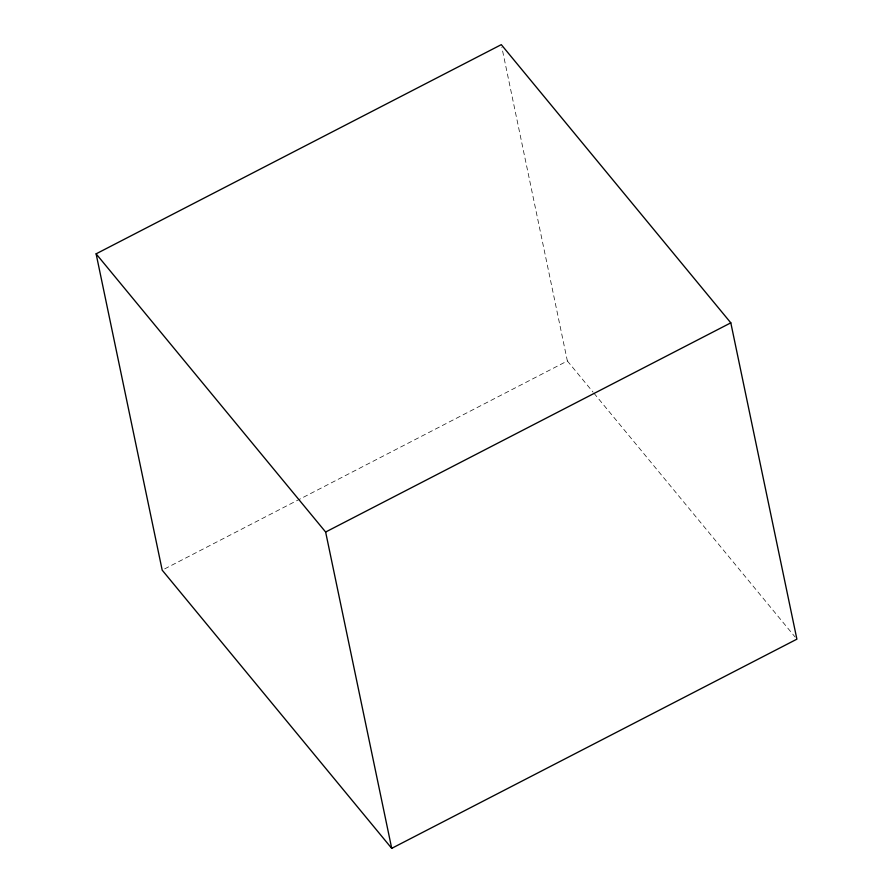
<?xml version="1.0" encoding="UTF-8"?>
<svg xmlns="http://www.w3.org/2000/svg" width="893" height="893" viewBox="0 0 893 893"><rect width="100%" height="100%" fill="white"/><g stroke="black" fill="none" stroke-linecap="round" stroke-linejoin="round"><path stroke-width="0.67" stroke-dasharray="4.46 3.35" d="M164.669 568.886L567.368 360.973L501.855 47.374M567.368 360.973L593.064 392.127M593.945 393.199L795.116 637.022"/><path stroke-width="1.34" d="M96.109 253.835L501.286 44.65L730.809 322.842L796.891 639.165L391.714 848.35L162.191 570.158L96.109 253.835L325.632 532.027L391.714 848.35M325.632 532.027L730.809 322.842"/></g></svg>
